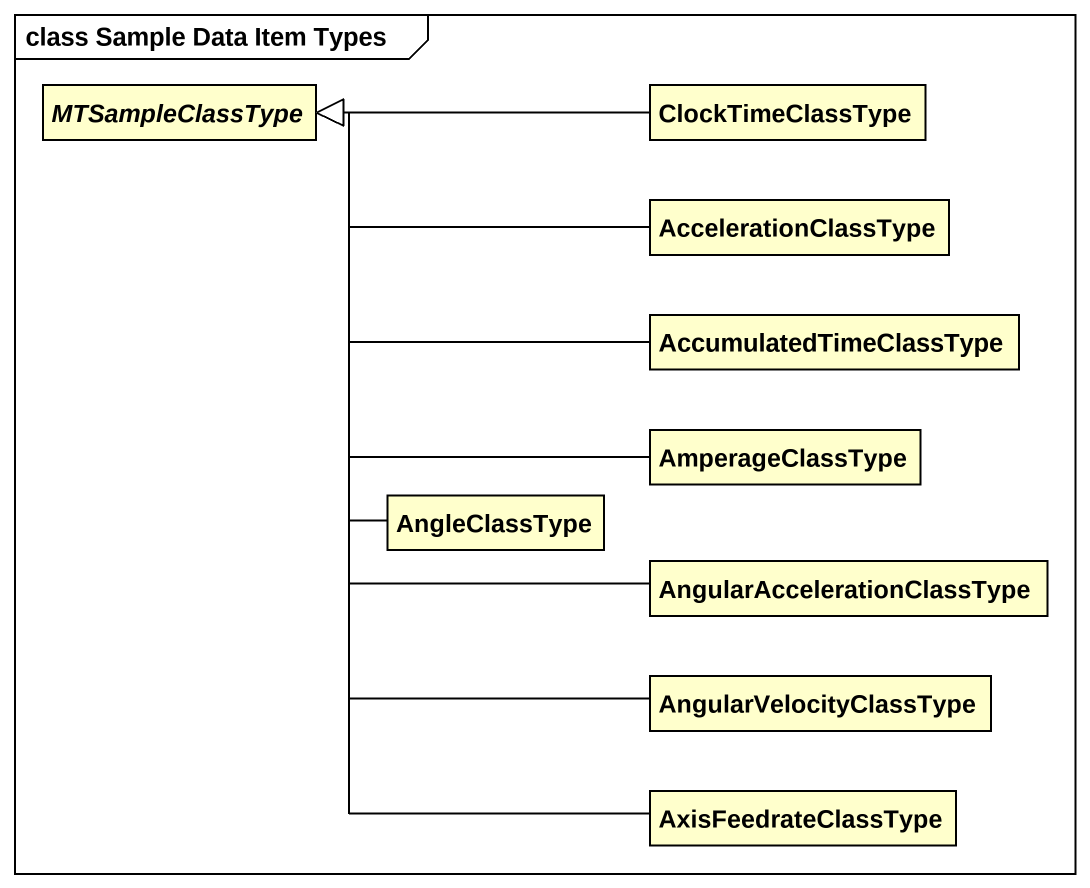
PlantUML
@startuml
mainframe class Sample Data Item Types
hide circle
hide empty members
abstract class MTSampleClassType
class ClockTimeClassType
class AccelerationClassType
class AccumulatedTimeClassType
class AngleClassType
class AmperageClassType
class AngularAccelerationClassType
class AngularVelocityClassType
class AxisFeedrateClassType
ClockTimeClassType -left-|> MTSampleClassType
AccelerationClassType -left-|> MTSampleClassType
AccumulatedTimeClassType -left-|> MTSampleClassType
AngleClassType -up-|> MTSampleClassType
AmperageClassType -left-|> MTSampleClassType
AngularAccelerationClassType -up-|> MTSampleClassType
AngularVelocityClassType -up-|> MTSampleClassType
AxisFeedrateClassType -up-|> MTSampleClassType
@enduml
